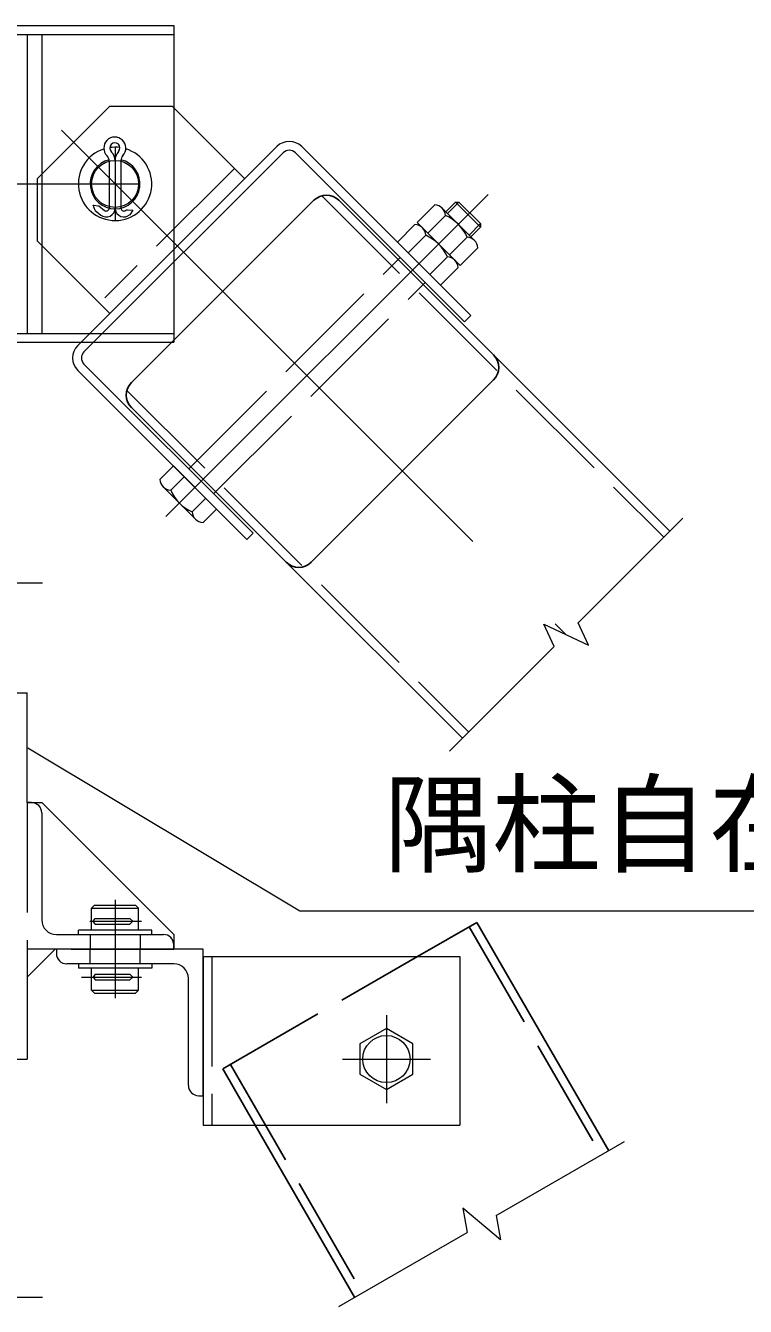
# Model space of a CAD drawing. Units: millimetres, scale not verified. Extents: x -18899 to 18901, y -13364 to 13366.
# Drawn here: x -3799 to -1836, y -11194 to -7699 of the extents above; entities that cross this region are included whole.
import ezdxf
from ezdxf.enums import TextEntityAlignment as Align

# ---------------------------------------------------------------- set-up
doc = ezdxf.new("R2010")
doc.units = ezdxf.units.MM
doc.header["$LTSCALE"] = 50
doc.linetypes.add('DASHED', pattern=[7.5, 6, -1.5])
doc.linetypes.add('USER1', pattern=[50.8, 31.75, -6.35, 6.35, -6.35])
for name, color, linetype, lineweight in [('0-1_D-STR1', 1, 'Continuous', 25), ('0-2_D-BMK', 2, 'USER1', 13), ('0-3_D-STR3', 3, 'Continuous', 13), ('0-4_D-STR-DIM', 7, 'Continuous', 13), ('0-7_D-STR-TXT', 7, 'Continuous', 13)]:
    doc.layers.add(name, color=color, linetype=linetype, lineweight=lineweight)
doc.styles.add('ＭＳ ゴシック', font='')
doc.styles.get('ＭＳ ゴシック').set_extended_font_data('MS Gothic')

msp = doc.modelspace()

# ---------------------------------------------------------------- linework, layer by layer
at = {"layer": '0-1_D-STR1'}
for p, q in [((-3012.79, -8175.21), (-3510.6, -8673.02)), ((-2522.77, -8597.36), (-2944.91, -8175.21)), ((-2522.77, -8597.36), (-2042.08, -9078.05)), ((-3020.57, -9163.04), (-2522.77, -8665.24)), ((-3510.6, -8740.9), (-3088.45, -9163.04)), ((-3088.45, -9163.04), (-2607.76, -9643.73)), ((-2730.31, -10239.27), (-2568.87, -10146.06)), ((-2568.87, -10146.06), (-2209.07, -10769.27)), ((-3173.24, -10699.27), (-2901.89, -11169.27))]:
    msp.add_line(p, q, dxfattribs=at)
at = {"layer": '0-1_D-STR1', "linetype": 'DASHED'}
for p, q in [((-2991.27, -8162.79), (-2059.05, -9095.02)), ((-3523.02, -8694.54), (-2590.79, -9626.76)), ((-2589.66, -10158.06), (-2229.85, -10781.27)), ((-3261.69, -10546.06), (-2730.31, -10239.27)), ((-3261.69, -10546.06), (-3173.24, -10699.27)), ((-3240.91, -10534.06), (-2881.1, -11157.27))]:
    msp.add_line(p, q, dxfattribs=at)
at = {"layer": '0-1_D-STR1'}
for centre, start, end in [((-2978.85, -8209.16), 45, 135), ((-2556.71, -8631.3), 315, 45), ((-3476.65, -8706.96), 135, 225), ((-3054.51, -9129.1), 225, 315)]:
    msp.add_arc(centre, 48, start, end, dxfattribs=at)
at = {"layer": '0-2_D-BMK'}
for p, q in [((-3701.88, -7983.93), (-2324.92, -9360.89)), ((-3555.28, -8032.38), (-3555.28, -8228.68)), ((-3555.28, -8032.55), (-3555.28, -8228.5)), ((-4688.78, -8130.53), (-3717.79, -8130.53)), ((-3755.28, -8130.53), (-3490.61, -8130.53)), ((-3417.04, -9038.8), (-2537.39, -8159.16)), ((-3555.28, -10084.29), (-3555.28, -10352.8)), ((-3624.35, -10143.27), (-3483.2, -10143.27)), ((-3646.67, -10295.27), (-3483.2, -10295.27)), ((-2815.28, -10399.27), (-2815.28, -10639.27)), ((-2935.28, -10519.27), (-2695.28, -10519.27))]:
    msp.add_line(p, q, dxfattribs=at)
at = {"layer": '0-3_D-STR3'}
for p, q in [((-5011.28, -7698.53), (-3395.28, -7698.53)), ((-5011.28, -7722.53), (-3395.28, -7722.53)), ((-3795.28, -7722.53), (-3795.28, -8538.53)), ((-3755.28, -7722.53), (-3755.28, -8538.53)), ((-3395.28, -7698.53), (-3395.28, -8562.53)), ((-3114.05, -8028.7), (-3657.11, -8571.76)), ((-3046.17, -8028.7), (-2585.13, -8489.74)), ((-3097.08, -8045.67), (-3640.14, -8588.73)), ((-3258.3, -8059.82), (-3201.73, -8116.38)), ((-3063.14, -8045.67), (-2602.1, -8506.71)), ((-3609.4, -8203.43), (-3594.15, -8215.46)), ((-3599.49, -8190.87), (-3584.24, -8202.9)), ((-3522.3, -8200.91), (-3527.84, -8203.74)), ((-2731.65, -8235.74), (-2683.56, -8187.66)), ((-2663.46, -8196.45), (-2572.45, -8287.46)), ((-2653.02, -8206.89), (-2626.5, -8180.37)), ((-2648.42, -8211.49), (-2617.31, -8180.37)), ((-2626.5, -8180.37), (-2558.61, -8248.26)), ((-2626.5, -8180.37), (-2617.31, -8180.37)), ((-2617.31, -8180.37), (-2558.61, -8239.07)), ((-3515.01, -8215.15), (-3520.55, -8217.98)), ((-2785.39, -8289.48), (-2737.3, -8241.4)), ((-2731.65, -8235.74), (-2613.98, -8353.41)), ((-2702.23, -8265.16), (-2654.15, -8217.08)), ((-2589.73, -8270.18), (-2558.61, -8239.07)), ((-2585.13, -8274.78), (-2558.61, -8248.26)), ((-2558.61, -8239.07), (-2558.61, -8248.26)), ((-2755.97, -8318.9), (-2707.89, -8270.82)), ((-2717.2, -8250.19), (-2626.19, -8341.2)), ((-2643.4, -8323.99), (-2595.32, -8275.91)), ((-2785.39, -8289.48), (-2667.72, -8407.15)), ((-2565.9, -8305.32), (-2613.98, -8353.41)), ((-2697.14, -8377.73), (-2649.06, -8329.65)), ((-2619.64, -8359.06), (-2667.72, -8407.15)), ((-3625.99, -8427.51), (-3569.43, -8484.08)), ((-2585.13, -8489.74), (-2602.1, -8506.71)), ((-5011.28, -8538.53), (-3395.28, -8538.53)), ((-5011.28, -8562.53), (-3395.28, -8562.53)), ((-3640.14, -8622.67), (-3179.1, -9083.71)), ((-3657.11, -8639.64), (-3196.07, -9100.68)), ((-3433.1, -8937.19), (-3396.33, -8900.42)), ((-3396.33, -8900.42), (-3278.66, -9018.09)), ((-3403.68, -8966.61), (-3366.91, -8929.84)), ((-3424.31, -8957.29), (-3333.3, -9048.3)), ((-3344.85, -9025.44), (-3308.08, -8988.67)), ((-3315.43, -9054.86), (-3278.66, -9018.09)), ((-3179.1, -9083.71), (-3196.07, -9100.68)), ((-4611.28, -9519.27), (-3795.28, -9519.27)), ((-3795.28, -9819.27), (-3795.28, -9519.27)), ((-3795.28, -9819.27), (-3755.28, -9819.27)), ((-3783.28, -9819.27), (-3795.28, -9819.27)), ((-3395.28, -10179.27), (-3755.28, -9819.27)), ((-3499.28, -10099.27), (-3491.28, -10107.27)), ((-3655.28, -10179.27), (-3655.28, -10167.27)), ((-3455.28, -10179.27), (-3455.28, -10167.27)), ((-3623.28, -10179.27), (-3623.28, -10219.27)), ((-3487.28, -10179.27), (-3487.28, -10219.27)), ((-3395.28, -10179.27), (-3395.28, -10219.27)), ((-3395.28, -10219.27), (-3395.28, -10207.27)), ((-3795.28, -10295.79), (-3718.76, -10219.27)), ((-3675.28, -10219.27), (-3395.28, -10219.27)), ((-3623.28, -10259.27), (-3623.28, -10219.27)), ((-3487.28, -10259.27), (-3487.28, -10219.27)), ((-3315.28, -10239.27), (-2615.28, -10239.27)), ((-2615.28, -10239.27), (-2615.28, -10699.27)), ((-3395.28, -10259.27), (-3687.28, -10259.27)), ((-3655.28, -10259.27), (-3655.28, -10271.27)), ((-3455.28, -10271.27), (-3655.28, -10271.27)), ((-3619.28, -10331.27), (-3619.28, -10271.27)), ((-3491.28, -10331.27), (-3491.28, -10271.27)), ((-3455.28, -10259.27), (-3455.28, -10271.27)), ((-3795.28, -10295.79), (-3795.28, -10519.27)), ((-3609.4, -10287.27), (-3515.01, -10287.27)), ((-3609.4, -10303.27), (-3515.01, -10303.27)), ((-3355.28, -10591.27), (-3355.28, -10299.27)), ((-3611.28, -10339.27), (-3619.28, -10331.27)), ((-3619.28, -10331.27), (-3491.28, -10331.27)), ((-3611.28, -10339.27), (-3499.28, -10339.27)), ((-3499.28, -10339.27), (-3491.28, -10331.27)), ((-4611.28, -10519.27), (-3795.28, -10519.27))]:
    msp.add_line(p, q, dxfattribs=at)
at = {"layer": '0-3_D-STR3', "linetype": 'DASHED'}
for p, q in [((-3569.43, -7918.39), (-3399.72, -7918.39)), ((-3399.72, -7918.39), (-3258.3, -8059.82)), ((-3571.28, -8068.03), (-3571.28, -8196.62)), ((-3539.28, -8066.53), (-3539.28, -8196.62)), ((-3230.01, -8088.1), (-3583.57, -8441.65)), ((-3767.42, -8286.09), (-3625.99, -8427.51)), ((-3354.47, -8908.34), (-2777.47, -8331.34)), ((-3286.58, -8976.23), (-2709.58, -8399.23)), ((-3795.28, -9819.27), (-3795.28, -10295.79)), ((-3755.28, -9847.27), (-3755.28, -10139.27)), ((-3619.28, -10107.27), (-3611.28, -10099.27)), ((-3611.28, -10099.27), (-3499.28, -10099.27)), ((-3619.28, -10107.27), (-3491.28, -10107.27)), ((-3619.28, -10167.27), (-3619.28, -10107.27)), ((-3615.12, -10143.27), (-3609.4, -10135.27)), ((-3609.4, -10135.27), (-3515.01, -10135.27)), ((-3491.28, -10167.27), (-3491.28, -10107.27)), ((-3455.28, -10167.27), (-3655.28, -10167.27)), ((-3609.4, -10151.27), (-3615.12, -10143.27)), ((-3609.4, -10151.27), (-3515.01, -10151.27)), ((-3715.28, -10179.27), (-3423.28, -10179.27)), ((-3675.28, -10219.27), (-3795.28, -10219.27)), ((-3291.28, -10239.27), (-3291.28, -10699.27))]:
    msp.add_line(p, q, dxfattribs=at)
for points in [[(-3569.43, -7918.39), (-3767.42, -8116.38), (-3767.42, -8286.09)], [(-3515.01, -10151.27), (-3506.55, -10143.27), (-3515.01, -10135.27)]]:
    msp.add_lwpolyline(points, dxfattribs=at)
at = {"layer": '0-3_D-STR3'}
for points in [[(-3609.4, -8203.43), (-3615.12, -8188.73), (-3599.49, -8190.87)], [(-3522.3, -8200.91), (-3506.55, -8201.83), (-3515.01, -8215.15)], [(-3327.28, -10619.27), (-3315.28, -10619.27), (-3315.28, -10219.27), (-3715.28, -10219.27), (-3715.28, -10231.27)], [(-3315.28, -10239.27), (-3315.28, -10699.27), (-2615.28, -10699.27)], [(-3609.4, -10287.27), (-3615.12, -10295.27), (-3609.4, -10303.27)], [(-3515.01, -10287.27), (-3506.55, -10295.27), (-3515.01, -10303.27)]]:
    msp.add_lwpolyline(points, dxfattribs=at)
msp.add_lwpolyline([(-2887.34, -10560.87), (-2815.28, -10602.47), (-2743.23, -10560.87), (-2743.23, -10477.67), (-2815.28, -10436.07), (-2887.34, -10477.67)], close=True, dxfattribs=at)
for centre, radius in [((-3555.28, -8130.53), 64), ((-2815.28, -10519.27), 64.36)]:
    msp.add_circle(centre, radius, dxfattribs=at)
for centre, radius, start, end in [((-3556.01, -8032.59), 30, 317.26298, 225.12813), ((-3555.28, -8130.53), 100, 107.81803, 73.0289), ((-3556.01, -8032.59), 14, 317.26298, 225.12813), ((-3555.28, -8130.53), 100, 82.40006, 98.44687), ((-3080.11, -8062.64), 48, 45, 135), ((-3080.11, -8062.64), 24, 45, 135), ((-3555.28, -8130.53), 68, 103.87933, 76.29837), ((-3591.28, -8068.03), 20, 0, 45.12813), ((-3519.28, -8066.53), 36, 137.26298, 180), ((-3519.28, -8066.53), 20, 137.26298, 180), ((-3579.28, -8196.62), 24, 231.73573, 0), ((-3579.28, -8196.62), 8, 231.73573, 0), ((-3531.48, -8196.62), 24, 172.62533, 297.10649), ((-3531.48, -8196.62), 8, 167.20897, 297.10649), ((-2685.14, -8218.65), 31.03, 2.91412, 87.08588), ((-2738.88, -8272.39), 31.03, 2.91412, 87.08588), ((-2698.38, -8320.14), 112.16, 23.22895, 66.77105), ((-2752.12, -8373.88), 112.16, 23.22895, 66.77105), ((-2596.35, -8306.36), 30.46, 1.94085, 88.05915), ((-2650.09, -8360.1), 30.46, 1.94085, 88.05915), ((-3623.17, -8605.7), 48, 135, 225), ((-3623.17, -8605.7), 24, 135, 225), ((-3402.1, -8935.62), 31.03, 182.91412, 267.08588), ((-3300.61, -8922.37), 112.16, 203.22895, 246.77105), ((-3314.4, -9024.41), 30.46, 181.94085, 268.05915), ((-3783.28, -9847.27), 28, 0, 90), ((-3715.28, -10139.27), 40, 180, 270), ((-3423.28, -10207.27), 28, 0, 90), ((-3687.28, -10231.27), 28, 180, 270), ((-3395.28, -10299.27), 40, 0, 90), ((-3327.28, -10591.27), 28, 180, 270)]:
    msp.add_arc(centre, radius, start, end, dxfattribs=at)
at = {"layer": '0-3_D-STR3', "linetype": 'DASHED'}
msp.add_arc((-3591.28, -8068.03), 36, 0, 45.12813, dxfattribs=at)
at = {"layer": '0-4_D-STR-DIM'}
for p, q in [((-2006.72, -9042.69), (-2292.27, -9328.24)), ((-4157.11, -9219.27), (-3753.28, -9219.27)), ((-2386.09, -9332.37), (-2263.74, -9389.42)), ((-2357.57, -9393.54), (-2386.09, -9332.37)), ((-2263.74, -9389.42), (-2292.27, -9328.24)), ((-2357.57, -9393.54), (-2643.12, -9679.09)), ((-2515.49, -10946.18), (-2165.76, -10744.27)), ((-2607.18, -10925.88), (-2595.46, -10992.35)), ((-2503.77, -11012.65), (-2607.18, -10925.88)), ((-2515.49, -10946.18), (-2503.77, -11012.65)), ((-2945.19, -11194.27), (-2595.46, -10992.35)), ((-4157.11, -11169.27), (-3753.28, -11169.27))]:
    msp.add_line(p, q, dxfattribs=at)
at = {"layer": '0-7_D-STR-TXT'}
msp.add_lwpolyline([(-1085.23, -10115.63), (-3051.57, -10115.63), (-3793.57, -9670.3)], dxfattribs=at)

# ---------------------------------------------------------------- texts
at = {"layer": '0-7_D-STR-TXT', "style": 'ＭＳ ゴシック'}
msp.add_text('隅柱自在金具', height=216.6, dxfattribs=at).set_placement((-2822.42, -10051.57), align=Align.BOTTOM_LEFT)

doc.saveas('drawing.dxf')
